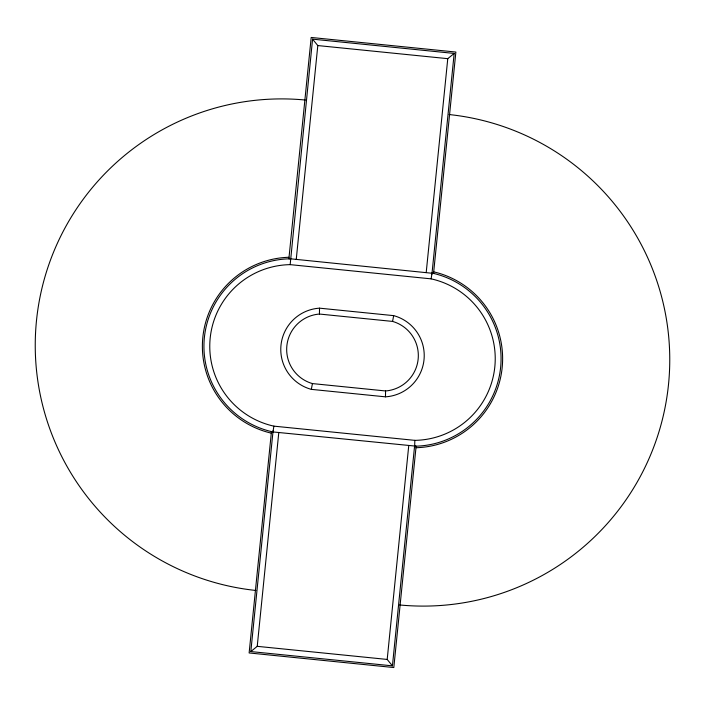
<?xml version="1.0" encoding="UTF-8"?>
<svg xmlns="http://www.w3.org/2000/svg" width="705" height="705" viewBox="0 0 705 705"><rect width="100%" height="100%" fill="white"/><g stroke="black" fill="none" stroke-linecap="round" stroke-linejoin="round"><path stroke-width="1.06" d="M311.337 389.363L312.421 383.582A35.506 35.506 0 0 1 319.435 314.042L319.524 308.164L393.663 315.637A41.357 41.357 0 0 1 385.476 396.836L311.337 389.363A41.357 41.357 0 0 1 319.524 308.164M385.476 396.836L385.564 390.958A35.506 35.506 0 0 0 392.579 321.418L393.663 315.637M290.328 258.788L288.874 258.823L311.187 37.462L455.871 52.047L433.549 273.408L290.328 258.788A87.57 87.57 0 0 0 272.967 431.936L416.126 446.177L393.813 667.538L249.129 652.953L271.451 431.592L272.967 431.936L273.884 426.146A81.718 81.718 0 0 1 290.169 264.639L312.571 39.145L454.179 53.43L431.918 274.254M414.672 446.212L414.831 440.361A81.718 81.718 0 0 0 431.116 278.854L432.033 273.064A87.57 87.57 0 0 1 414.575 446.212L392.429 665.855L250.821 651.57L273.082 430.746M250.821 651.57L257.228 646.335L278.801 432.421M296.25 259.369L317.805 45.561L312.571 39.145M392.429 665.855L387.195 659.439L408.759 445.525M426.199 272.579L447.772 58.665L454.179 53.43M317.805 45.561L447.772 58.665M290.169 264.639L431.116 278.854M319.435 314.042L392.579 321.418M312.421 383.582L385.564 390.958M273.884 426.146L414.831 440.361M257.228 646.335L387.195 659.439M255.924 590.464A246.459 246.459 0 0 1 36.484 320.634A246.459 246.459 0 0 1 305.371 100.039M449.076 114.536A246.459 246.459 0 0 1 668.516 384.366A246.459 246.459 0 0 1 399.629 604.961M271.293 433.143A89.112 89.112 0 0 1 289.024 257.272M433.707 271.857A89.112 89.112 0 0 1 415.976 447.728"/></g></svg>
